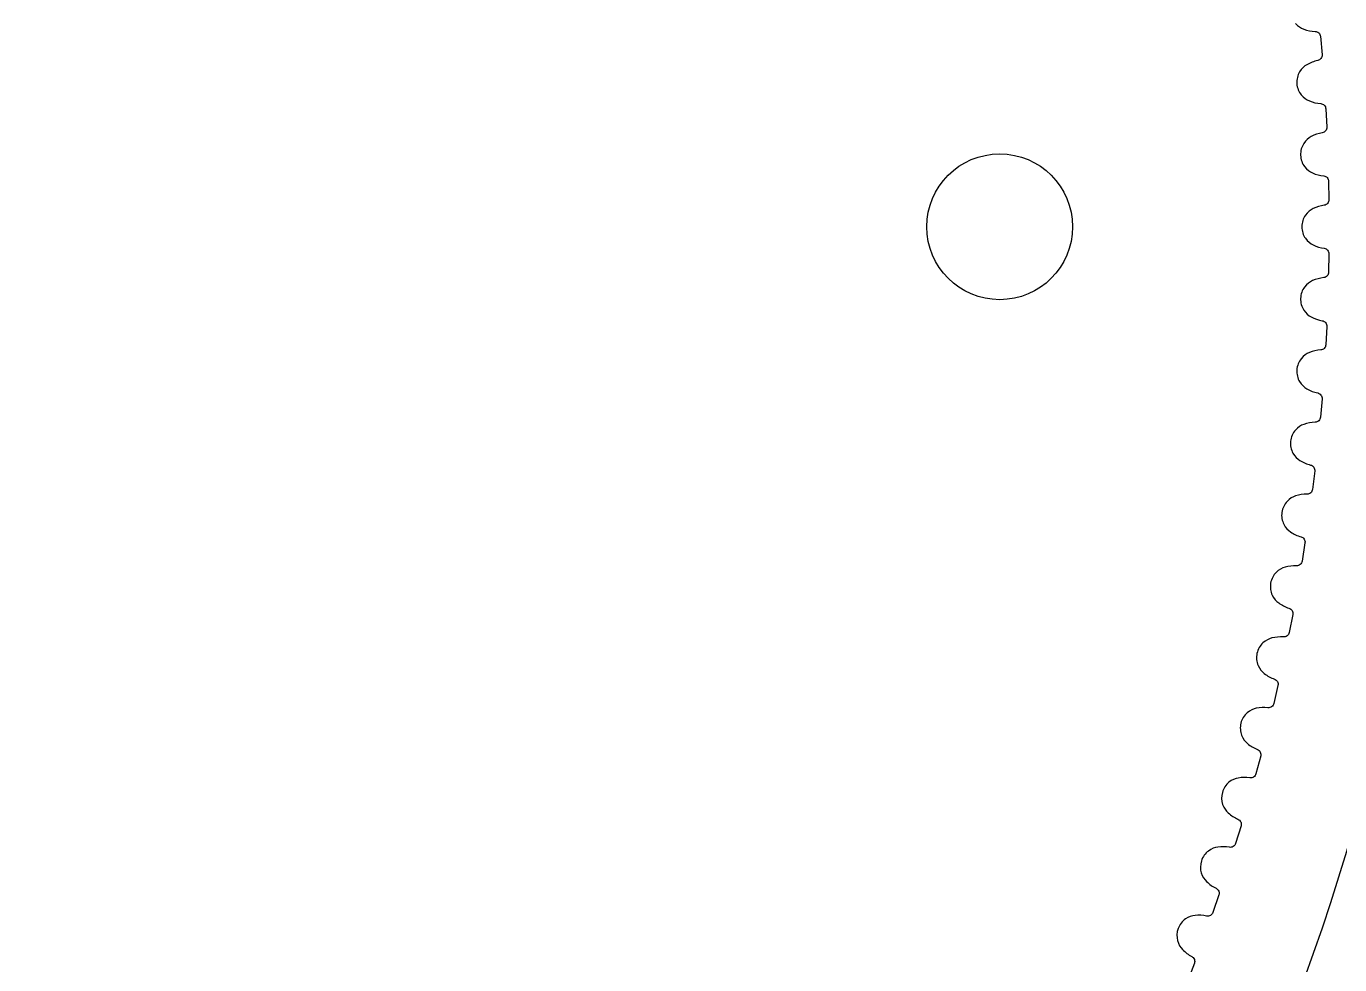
# Model space of a CAD drawing. Extents: x 0 to 297, y -130 to 79.
# Drawn here: x 110.75 to 146.79, y -25.42 to 0.33 of the extents above; entities that cross this region are included whole.
import ezdxf

# ---------------------------------------------------------------- set-up
doc = ezdxf.new("R2010")
doc.units = 0
doc.layers.get('0').update_dxf_attribs({"linetype": 'CONTINUOUS'})

msp = doc.modelspace()

# ---------------------------------------------------------------- linework, layer by layer
at = {"color": 7}
for p, q in [((146.2638, 0.050849), (146.3081, -0.455351)), ((146.2638, 0.050849), (146.3081, -0.455351)), ((146.4115, -1.934701), (146.4381, -2.442131)), ((146.4115, -1.934701), (146.4381, -2.442131)), ((146.4899, -3.924191), (146.4988, -4.432238)), ((146.4899, -3.924191), (146.4988, -4.432238)), ((146.4988, -5.915204), (146.4899, -6.423251)), ((146.4988, -5.915204), (146.4899, -6.423251)), ((146.4381, -7.905311), (146.4115, -8.412741)), ((146.4381, -7.905311), (146.4115, -8.412741)), ((146.3081, -9.892091), (146.2638, -10.398291)), ((146.3081, -9.892091), (146.2638, -10.398291)), ((146.1088, -11.873131), (146.0469, -12.377461)), ((146.1088, -11.873131), (146.0469, -12.377461)), ((145.8405, -13.846001), (145.761, -14.347871)), ((145.8405, -13.846001), (145.761, -14.347871)), ((145.5035, -15.808321), (145.4065, -16.307121)), ((145.5035, -15.808321), (145.4065, -16.307121)), ((145.0982, -17.757621), (144.9839, -18.252721)), ((145.0982, -17.757621), (144.9839, -18.252721)), ((144.6251, -19.691621), (144.4936, -20.182521)), ((144.6251, -19.691621), (144.4936, -20.182521)), ((144.0849, -21.608021), (143.9363, -22.093921)), ((144.0849, -21.608021), (143.9363, -22.093921)), ((143.478, -23.504321), (143.3126, -23.984721)), ((143.478, -23.504321), (143.3126, -23.984721)), ((142.8054, -25.378321), (142.6233, -25.852621)), ((142.8054, -25.378321), (142.6233, -25.852621))]:
    msp.add_line(p, q, dxfattribs=at)
for points in [[(89.4618, 54.826279), (122.5989, 54.826279), (149.4618, 27.963379), (149.4618, -5.173721)], [(89.4618, 54.826279), (122.5989, 54.826279), (149.4618, 27.963379), (149.4618, -5.173721)], [(145.5765, 0.406409), (145.6454, 0.326169), (145.7296, 0.274939), (145.8074, 0.246819)], [(145.5765, 0.406409), (145.6454, 0.326169), (145.7296, 0.274939), (145.8074, 0.246819)], [(145.8074, 0.246819), (145.9081, 0.210329), (146.012, 0.190399), (146.119, 0.187039)], [(145.8074, 0.246819), (145.9081, 0.210329), (146.012, 0.190399), (146.119, 0.187039)], [(145.8074, 0.246819), (145.9081, 0.210329), (146.012, 0.190399), (146.119, 0.187039)], [(146.119, 0.187039), (146.1544, 0.186339), (146.1872, 0.172779), (146.2172, 0.146379)], [(146.119, 0.187039), (146.1544, 0.186339), (146.1872, 0.172779), (146.2172, 0.146379)], [(146.119, 0.187039), (146.1544, 0.186339), (146.1872, 0.172779), (146.2172, 0.146379)], [(146.2172, 0.146379), (146.2454, 0.118019), (146.2609, 0.086169), (146.2638, 0.050849)], [(146.2172, 0.146379), (146.2454, 0.118019), (146.2609, 0.086169), (146.2638, 0.050849)], [(146.2172, 0.146379), (146.2454, 0.118019), (146.2609, 0.086169), (146.2638, 0.050849)], [(146.1891, -0.614621), (146.0843, -0.636521), (145.9855, -0.674181), (145.8927, -0.727591)], [(146.1891, -0.614621), (146.0843, -0.636521), (145.9855, -0.674181), (145.8927, -0.727591)], [(146.1891, -0.614621), (146.0843, -0.636521), (145.9855, -0.674181), (145.8927, -0.727591)], [(146.2788, -0.557521), (146.2538, -0.588741), (146.2239, -0.607771), (146.1891, -0.614621)], [(146.2788, -0.557521), (146.2538, -0.588741), (146.2239, -0.607771), (146.1891, -0.614621)], [(146.3081, -0.455351), (146.3114, -0.490641), (146.3016, -0.524701), (146.2788, -0.557521)], [(146.3081, -0.455351), (146.3114, -0.490641), (146.3016, -0.524701), (146.2788, -0.557521)], [(145.6929, -0.924871), (145.6387, -1.014951), (145.6078, -1.131281), (145.6165, -1.247001)], [(145.6929, -0.924871), (145.6387, -1.014951), (145.6078, -1.131281), (145.6165, -1.247001)], [(145.8927, -0.727591), (145.8209, -0.768801), (145.7469, -0.833871), (145.6929, -0.924871)], [(145.8927, -0.727591), (145.8209, -0.768801), (145.7469, -0.833871), (145.6929, -0.924871)], [(145.6165, -1.247001), (145.624, -1.362801), (145.6707, -1.473711), (145.737, -1.555361)], [(145.6165, -1.247001), (145.624, -1.362801), (145.6707, -1.473711), (145.737, -1.555361)], [(145.737, -1.555361), (145.8031, -1.637961), (145.8855, -1.692091), (145.9623, -1.722921)], [(145.737, -1.555361), (145.8031, -1.637961), (145.8855, -1.692091), (145.9623, -1.722921)], [(145.9623, -1.722921), (146.0616, -1.762901), (146.1647, -1.786441), (146.2716, -1.793541)], [(145.9623, -1.722921), (146.0616, -1.762901), (146.1647, -1.786441), (146.2716, -1.793541)], [(145.9623, -1.722921), (146.0616, -1.762901), (146.1647, -1.786441), (146.2716, -1.793541)], [(146.2716, -1.793541), (146.307, -1.795471), (146.3392, -1.810161), (146.3683, -1.837601)], [(146.2716, -1.793541), (146.307, -1.795471), (146.3392, -1.810161), (146.3683, -1.837601)], [(146.2716, -1.793541), (146.307, -1.795471), (146.3392, -1.810161), (146.3683, -1.837601)], [(146.3683, -1.837601), (146.3955, -1.866931), (146.4099, -1.899291), (146.4115, -1.934701)], [(146.3683, -1.837601), (146.3955, -1.866931), (146.4099, -1.899291), (146.4115, -1.934701)], [(146.3683, -1.837601), (146.3955, -1.866931), (146.4099, -1.899291), (146.4115, -1.934701)], [(146.4381, -2.442131), (146.4402, -2.477511), (146.4293, -2.511211), (146.4053, -2.543221)], [(146.4381, -2.442131), (146.4402, -2.477511), (146.4293, -2.511211), (146.4053, -2.543221)], [(146.0135, -2.699711), (145.9403, -2.738391), (145.8641, -2.800841), (145.807, -2.889901)], [(146.0135, -2.699711), (145.9403, -2.738391), (145.8641, -2.800841), (145.807, -2.889901)], [(146.3137, -2.597151), (146.2082, -2.615381), (146.1081, -2.649571), (146.0135, -2.699711)], [(146.3137, -2.597151), (146.2082, -2.615381), (146.1081, -2.649571), (146.0135, -2.699711)], [(146.3137, -2.597151), (146.2082, -2.615381), (146.1081, -2.649571), (146.0135, -2.699711)], [(146.4053, -2.543221), (146.3792, -2.573551), (146.3487, -2.591521), (146.3137, -2.597151)], [(146.4053, -2.543221), (146.3792, -2.573551), (146.3487, -2.591521), (146.3137, -2.597151)], [(135.4618, -5.173721), (135.4618, -4.069151), (136.3572, -3.173721), (137.4618, -3.173721)], [(135.4618, -5.173721), (135.4618, -4.069151), (136.3572, -3.173721), (137.4618, -3.173721)], [(137.4618, -3.173721), (138.5664, -3.173721), (139.4618, -4.069151), (139.4618, -5.173721)], [(137.4618, -3.173721), (138.5664, -3.173721), (139.4618, -4.069151), (139.4618, -5.173721)], [(145.807, -2.889901), (145.7496, -2.978031), (145.7147, -3.093211), (145.7193, -3.209171)], [(145.807, -2.889901), (145.7496, -2.978031), (145.7147, -3.093211), (145.7193, -3.209171)], [(145.7193, -3.209171), (145.7228, -3.325161), (145.7656, -3.437621), (145.829, -3.521541)], [(145.7193, -3.209171), (145.7228, -3.325161), (145.7656, -3.437621), (145.829, -3.521541)], [(145.829, -3.521541), (145.8922, -3.606401), (145.9726, -3.663371), (146.0483, -3.696861)], [(145.829, -3.521541), (145.8922, -3.606401), (145.9726, -3.663371), (146.0483, -3.696861)], [(146.0483, -3.696861), (146.1462, -3.740281), (146.2484, -3.767401), (146.3549, -3.778231)], [(146.0483, -3.696861), (146.1462, -3.740281), (146.2484, -3.767401), (146.3549, -3.778231)], [(146.0483, -3.696861), (146.1462, -3.740281), (146.2484, -3.767401), (146.3549, -3.778231)], [(146.3549, -3.778231), (146.3902, -3.781401), (146.4219, -3.797201), (146.4501, -3.825641)], [(146.3549, -3.778231), (146.3902, -3.781401), (146.4219, -3.797201), (146.4501, -3.825641)], [(146.3549, -3.778231), (146.3902, -3.781401), (146.4219, -3.797201), (146.4501, -3.825641)], [(146.4501, -3.825641), (146.4762, -3.855901), (146.4895, -3.888751), (146.4899, -3.924191)], [(146.4501, -3.825641), (146.4762, -3.855901), (146.4895, -3.888751), (146.4899, -3.924191)], [(146.4501, -3.825641), (146.4762, -3.855901), (146.4895, -3.888751), (146.4899, -3.924191)], [(146.0654, -4.674845), (145.9909, -4.710949), (145.9125, -4.770698), (145.8523, -4.857707)], [(146.0654, -4.674845), (145.9909, -4.710949), (145.9125, -4.770698), (145.8523, -4.857707)], [(146.369, -4.582823), (146.2629, -4.597358), (146.1617, -4.628032), (146.0654, -4.674845)], [(146.369, -4.582823), (146.2629, -4.597358), (146.1617, -4.628032), (146.0654, -4.674845)], [(146.369, -4.582823), (146.2629, -4.597358), (146.1617, -4.628032), (146.0654, -4.674845)], [(146.4624, -4.532121), (146.4353, -4.561519), (146.4041, -4.57842), (146.369, -4.582823)], [(146.4624, -4.532121), (146.4353, -4.561519), (146.4041, -4.57842), (146.369, -4.582823)], [(146.4988, -4.432238), (146.4996, -4.467673), (146.4875, -4.500967), (146.4624, -4.532121)], [(146.4988, -4.432238), (146.4996, -4.467673), (146.4875, -4.500967), (146.4624, -4.532121)], [(145.8523, -4.857707), (145.7919, -4.943784), (145.753, -5.057678), (145.7536, -5.173721)], [(145.8523, -4.857707), (145.7919, -4.943784), (145.753, -5.057678), (145.7536, -5.173721)], [(149.4618, -5.173721), (149.4618, -38.310821), (122.5989, -65.173721), (89.4618, -65.173721)], [(149.4618, -5.173721), (149.4618, -38.310821), (122.5989, -65.173721), (89.4618, -65.173721)], [(137.4618, -7.173721), (136.3572, -7.173721), (135.4618, -6.278291), (135.4618, -5.173721)], [(137.4618, -7.173721), (136.3572, -7.173721), (135.4618, -6.278291), (135.4618, -5.173721)], [(139.4618, -5.173721), (139.4618, -6.278291), (138.5664, -7.173721), (137.4618, -7.173721)], [(139.4618, -5.173721), (139.4618, -6.278291), (138.5664, -7.173721), (137.4618, -7.173721)], [(145.7536, -5.173721), (145.753, -5.289764), (145.7919, -5.403658), (145.8523, -5.489735)], [(145.7536, -5.173721), (145.753, -5.289764), (145.7919, -5.403658), (145.8523, -5.489735)], [(145.8523, -5.489735), (145.9125, -5.576744), (145.9909, -5.636493), (146.0654, -5.672597)], [(145.8523, -5.489735), (145.9125, -5.576744), (145.9909, -5.636493), (146.0654, -5.672597)], [(146.0654, -5.672597), (146.1617, -5.71941), (146.2629, -5.750084), (146.369, -5.764619)], [(146.0654, -5.672597), (146.1617, -5.71941), (146.2629, -5.750084), (146.369, -5.764619)], [(146.0654, -5.672597), (146.1617, -5.71941), (146.2629, -5.750084), (146.369, -5.764619)], [(146.369, -5.764619), (146.4041, -5.769022), (146.4353, -5.785923), (146.4624, -5.815321)], [(146.369, -5.764619), (146.4041, -5.769022), (146.4353, -5.785923), (146.4624, -5.815321)], [(146.369, -5.764619), (146.4041, -5.769022), (146.4353, -5.785923), (146.4624, -5.815321)], [(146.4624, -5.815321), (146.4875, -5.846475), (146.4996, -5.879769), (146.4988, -5.915204)], [(146.4624, -5.815321), (146.4875, -5.846475), (146.4996, -5.879769), (146.4988, -5.915204)], [(146.4624, -5.815321), (146.4875, -5.846475), (146.4996, -5.879769), (146.4988, -5.915204)], [(146.4899, -6.423251), (146.4895, -6.458691), (146.4762, -6.491541), (146.4501, -6.521801)], [(146.4899, -6.423251), (146.4895, -6.458691), (146.4762, -6.491541), (146.4501, -6.521801)], [(145.829, -6.825901), (145.7656, -6.909821), (145.7228, -7.022281), (145.7193, -7.138271)], [(145.829, -6.825901), (145.7656, -6.909821), (145.7228, -7.022281), (145.7193, -7.138271)], [(146.0483, -6.650581), (145.9726, -6.684071), (145.8922, -6.741041), (145.829, -6.825901)], [(146.0483, -6.650581), (145.9726, -6.684071), (145.8922, -6.741041), (145.829, -6.825901)], [(146.3549, -6.569211), (146.2484, -6.580041), (146.1462, -6.607161), (146.0483, -6.650581)], [(146.3549, -6.569211), (146.2484, -6.580041), (146.1462, -6.607161), (146.0483, -6.650581)], [(146.3549, -6.569211), (146.2484, -6.580041), (146.1462, -6.607161), (146.0483, -6.650581)], [(146.4501, -6.521801), (146.4219, -6.550241), (146.3902, -6.566041), (146.3549, -6.569211)], [(146.4501, -6.521801), (146.4219, -6.550241), (146.3902, -6.566041), (146.3549, -6.569211)], [(145.7193, -7.138271), (145.7147, -7.254231), (145.7496, -7.369411), (145.807, -7.457541)], [(145.7193, -7.138271), (145.7147, -7.254231), (145.7496, -7.369411), (145.807, -7.457541)], [(145.807, -7.457541), (145.8641, -7.546601), (145.9403, -7.609051), (146.0135, -7.647731)], [(145.807, -7.457541), (145.8641, -7.546601), (145.9403, -7.609051), (146.0135, -7.647731)], [(146.0135, -7.647731), (146.1081, -7.697871), (146.2082, -7.732061), (146.3137, -7.750291)], [(146.0135, -7.647731), (146.1081, -7.697871), (146.2082, -7.732061), (146.3137, -7.750291)], [(146.0135, -7.647731), (146.1081, -7.697871), (146.2082, -7.732061), (146.3137, -7.750291)], [(146.3137, -7.750291), (146.3487, -7.755921), (146.3792, -7.773891), (146.4053, -7.804221)], [(146.3137, -7.750291), (146.3487, -7.755921), (146.3792, -7.773891), (146.4053, -7.804221)], [(146.3137, -7.750291), (146.3487, -7.755921), (146.3792, -7.773891), (146.4053, -7.804221)], [(146.4053, -7.804221), (146.4293, -7.836231), (146.4402, -7.869931), (146.4381, -7.905311)], [(146.4053, -7.804221), (146.4293, -7.836231), (146.4402, -7.869931), (146.4381, -7.905311)], [(146.4053, -7.804221), (146.4293, -7.836231), (146.4402, -7.869931), (146.4381, -7.905311)], [(145.9623, -8.624521), (145.8855, -8.655351), (145.8031, -8.709481), (145.737, -8.792081)], [(145.9623, -8.624521), (145.8855, -8.655351), (145.8031, -8.709481), (145.737, -8.792081)], [(146.2716, -8.553901), (146.1647, -8.561001), (146.0616, -8.584541), (145.9623, -8.624521)], [(146.2716, -8.553901), (146.1647, -8.561001), (146.0616, -8.584541), (145.9623, -8.624521)], [(146.2716, -8.553901), (146.1647, -8.561001), (146.0616, -8.584541), (145.9623, -8.624521)], [(146.3683, -8.509841), (146.3392, -8.537281), (146.307, -8.551971), (146.2716, -8.553901)], [(146.3683, -8.509841), (146.3392, -8.537281), (146.307, -8.551971), (146.2716, -8.553901)], [(146.4115, -8.412741), (146.4099, -8.448151), (146.3955, -8.480511), (146.3683, -8.509841)], [(146.4115, -8.412741), (146.4099, -8.448151), (146.3955, -8.480511), (146.3683, -8.509841)], [(145.737, -8.792081), (145.6707, -8.873731), (145.624, -8.984641), (145.6165, -9.100441)], [(145.737, -8.792081), (145.6707, -8.873731), (145.624, -8.984641), (145.6165, -9.100441)], [(145.6165, -9.100441), (145.6078, -9.216161), (145.6387, -9.332491), (145.6929, -9.422571)], [(145.6165, -9.100441), (145.6078, -9.216161), (145.6387, -9.332491), (145.6929, -9.422571)], [(145.6929, -9.422571), (145.7469, -9.513571), (145.8209, -9.578641), (145.8927, -9.619851)], [(145.6929, -9.422571), (145.7469, -9.513571), (145.8209, -9.578641), (145.8927, -9.619851)], [(145.8927, -9.619851), (145.9855, -9.673261), (146.0843, -9.710921), (146.1891, -9.732821)], [(145.8927, -9.619851), (145.9855, -9.673261), (146.0843, -9.710921), (146.1891, -9.732821)], [(145.8927, -9.619851), (145.9855, -9.673261), (146.0843, -9.710921), (146.1891, -9.732821)], [(146.1891, -9.732821), (146.2239, -9.739671), (146.2538, -9.758701), (146.2788, -9.789921)], [(146.1891, -9.732821), (146.2239, -9.739671), (146.2538, -9.758701), (146.2788, -9.789921)], [(146.1891, -9.732821), (146.2239, -9.739671), (146.2538, -9.758701), (146.2788, -9.789921)], [(146.2788, -9.789921), (146.3016, -9.822741), (146.3114, -9.856801), (146.3081, -9.892091)], [(146.2788, -9.789921), (146.3016, -9.822741), (146.3114, -9.856801), (146.3081, -9.892091)], [(146.2788, -9.789921), (146.3016, -9.822741), (146.3114, -9.856801), (146.3081, -9.892091)], [(146.2638, -10.398291), (146.2609, -10.433611), (146.2454, -10.465461), (146.2172, -10.493821)], [(146.2638, -10.398291), (146.2609, -10.433611), (146.2454, -10.465461), (146.2172, -10.493821)], [(145.5765, -10.753851), (145.5074, -10.833141), (145.4568, -10.942351), (145.4452, -11.057811)], [(145.5765, -10.753851), (145.5074, -10.833141), (145.4568, -10.942351), (145.4452, -11.057811)], [(145.8074, -10.594261), (145.7296, -10.622381), (145.6454, -10.673611), (145.5765, -10.753851)], [(145.8074, -10.594261), (145.7296, -10.622381), (145.6454, -10.673611), (145.5765, -10.753851)], [(146.119, -10.534481), (146.012, -10.537841), (145.9081, -10.557771), (145.8074, -10.594261)], [(146.119, -10.534481), (146.012, -10.537841), (145.9081, -10.557771), (145.8074, -10.594261)], [(146.119, -10.534481), (146.012, -10.537841), (145.9081, -10.557771), (145.8074, -10.594261)], [(146.2172, -10.493821), (146.1872, -10.520221), (146.1544, -10.533781), (146.119, -10.534481)], [(146.2172, -10.493821), (146.1872, -10.520221), (146.1544, -10.533781), (146.119, -10.534481)], [(145.4452, -11.057811), (145.4325, -11.173161), (145.4593, -11.290501), (145.5104, -11.382421)], [(145.4452, -11.057811), (145.4325, -11.173161), (145.4593, -11.290501), (145.5104, -11.382421)], [(145.5104, -11.382421), (145.5612, -11.475241), (145.6329, -11.542861), (145.7032, -11.586551)], [(145.5104, -11.382421), (145.5612, -11.475241), (145.6329, -11.542861), (145.7032, -11.586551)], [(145.7032, -11.586551), (145.794, -11.643171), (145.8915, -11.684251), (145.9955, -11.709801)], [(145.7032, -11.586551), (145.794, -11.643171), (145.8915, -11.684251), (145.9955, -11.709801)], [(145.7032, -11.586551), (145.794, -11.643171), (145.8915, -11.684251), (145.9955, -11.709801)], [(145.9955, -11.709801), (146.03, -11.717851), (146.0592, -11.737921), (146.0831, -11.769991)], [(145.9955, -11.709801), (146.03, -11.717851), (146.0592, -11.737921), (146.0831, -11.769991)], [(145.9955, -11.709801), (146.03, -11.717851), (146.0592, -11.737921), (146.0831, -11.769991)], [(146.0831, -11.769991), (146.1048, -11.803591), (146.1133, -11.837971), (146.1088, -11.873131)], [(146.0831, -11.769991), (146.1048, -11.803591), (146.1133, -11.837971), (146.1088, -11.873131)], [(146.0831, -11.769991), (146.1048, -11.803591), (146.1133, -11.837971), (146.1088, -11.873131)], [(145.5839, -12.557391), (145.5052, -12.582781), (145.4193, -12.631041), (145.3475, -12.708831)], [(145.5839, -12.557391), (145.5052, -12.582781), (145.4193, -12.631041), (145.3475, -12.708831)], [(145.8974, -12.508521), (145.7903, -12.508151), (145.6858, -12.524441), (145.5839, -12.557391)], [(145.8974, -12.508521), (145.7903, -12.508151), (145.6858, -12.524441), (145.5839, -12.557391)], [(145.8974, -12.508521), (145.7903, -12.508151), (145.6858, -12.524441), (145.5839, -12.557391)], [(145.997, -12.471311), (145.966, -12.496651), (145.9328, -12.509051), (145.8974, -12.508521)], [(145.997, -12.471311), (145.966, -12.496651), (145.9328, -12.509051), (145.8974, -12.508521)], [(146.0469, -12.377461), (146.0428, -12.412671), (146.0261, -12.443951), (145.997, -12.471311)], [(146.0469, -12.377461), (146.0428, -12.412671), (146.0261, -12.443951), (145.997, -12.471311)], [(145.3475, -12.708831), (145.2757, -12.785661), (145.2214, -12.893031), (145.2058, -13.008021)], [(145.3475, -12.708831), (145.2757, -12.785661), (145.2214, -12.893031), (145.2058, -13.008021)], [(145.2058, -13.008021), (145.1891, -13.122861), (145.2117, -13.241061), (145.2596, -13.334701)], [(145.2058, -13.008021), (145.1891, -13.122861), (145.2117, -13.241061), (145.2596, -13.334701)], [(145.2596, -13.334701), (145.3071, -13.429251), (145.3764, -13.499321), (145.4451, -13.545441)], [(145.2596, -13.334701), (145.3071, -13.429251), (145.3764, -13.499321), (145.4451, -13.545441)], [(145.4451, -13.545441), (145.5339, -13.605201), (145.6299, -13.649661), (145.7329, -13.678811)], [(145.4451, -13.545441), (145.5339, -13.605201), (145.6299, -13.649661), (145.7329, -13.678811)], [(145.4451, -13.545441), (145.5339, -13.605201), (145.6299, -13.649661), (145.7329, -13.678811)], [(145.7329, -13.678811), (145.7671, -13.688071), (145.7956, -13.709141), (145.8184, -13.742031)], [(145.7329, -13.678811), (145.7671, -13.688071), (145.7956, -13.709141), (145.8184, -13.742031)], [(145.7329, -13.678811), (145.7671, -13.688071), (145.7956, -13.709141), (145.8184, -13.742031)], [(145.8184, -13.742031), (145.8389, -13.776371), (145.8462, -13.811021), (145.8405, -13.846001)], [(145.8184, -13.742031), (145.8389, -13.776371), (145.8462, -13.811021), (145.8405, -13.846001)], [(145.8184, -13.742031), (145.8389, -13.776371), (145.8462, -13.811021), (145.8405, -13.846001)], [(145.761, -14.347871), (145.7557, -14.382911), (145.7379, -14.413591), (145.7078, -14.439921)], [(145.761, -14.347871), (145.7557, -14.382911), (145.7379, -14.413591), (145.7078, -14.439921)], [(145.0505, -14.654621), (144.9761, -14.728901), (144.918, -14.834311), (144.8984, -14.948681)], [(145.0505, -14.654621), (144.9761, -14.728901), (144.918, -14.834311), (144.8984, -14.948681)], [(145.2921, -14.511531), (145.2125, -14.534161), (145.1249, -14.579391), (145.0505, -14.654621)], [(145.2921, -14.511531), (145.2125, -14.534161), (145.1249, -14.579391), (145.0505, -14.654621)], [(145.607, -14.473621), (145.5, -14.469521), (145.395, -14.482151), (145.2921, -14.511531)], [(145.607, -14.473621), (145.5, -14.469521), (145.395, -14.482151), (145.2921, -14.511531)], [(145.607, -14.473621), (145.5, -14.469521), (145.395, -14.482151), (145.2921, -14.511531)], [(145.7078, -14.439921), (145.676, -14.464161), (145.6424, -14.475401), (145.607, -14.473621)], [(145.7078, -14.439921), (145.676, -14.464161), (145.6424, -14.475401), (145.607, -14.473621)], [(144.8984, -14.948681), (144.8777, -15.062871), (144.8962, -15.181821), (144.9408, -15.277021)], [(144.8984, -14.948681), (144.8777, -15.062871), (144.8962, -15.181821), (144.9408, -15.277021)], [(144.9408, -15.277021), (144.9849, -15.373221), (145.0517, -15.445621), (145.1188, -15.494121)], [(144.9408, -15.277021), (144.9849, -15.373221), (145.0517, -15.445621), (145.1188, -15.494121)], [(145.1188, -15.494121), (145.2055, -15.556921), (145.2999, -15.604721), (145.4018, -15.637421)], [(145.1188, -15.494121), (145.2055, -15.556921), (145.2999, -15.604721), (145.4018, -15.637421)], [(145.1188, -15.494121), (145.2055, -15.556921), (145.2999, -15.604721), (145.4018, -15.637421)], [(145.4018, -15.637421), (145.4357, -15.647921), (145.4634, -15.669921), (145.485, -15.703621)], [(145.4018, -15.637421), (145.4357, -15.647921), (145.4634, -15.669921), (145.485, -15.703621)], [(145.4018, -15.637421), (145.4357, -15.647921), (145.4634, -15.669921), (145.485, -15.703621)], [(145.485, -15.703621), (145.5043, -15.738621), (145.5105, -15.773521), (145.5035, -15.808321)], [(145.485, -15.703621), (145.5043, -15.738621), (145.5105, -15.773521), (145.5035, -15.808321)], [(145.485, -15.703621), (145.5043, -15.738621), (145.5105, -15.773521), (145.5035, -15.808321)], [(144.9322, -16.454321), (144.8518, -16.474121), (144.7627, -16.516321), (144.6858, -16.588821)], [(144.9322, -16.454321), (144.8518, -16.474121), (144.7627, -16.516321), (144.6858, -16.588821)], [(145.2483, -16.427421), (145.1415, -16.419521), (145.0361, -16.428521), (144.9322, -16.454321)], [(145.2483, -16.427421), (145.1415, -16.419521), (145.0361, -16.428521), (144.9322, -16.454321)], [(145.2483, -16.427421), (145.1415, -16.419521), (145.0361, -16.428521), (144.9322, -16.454321)], [(145.3502, -16.397221), (145.3176, -16.420321), (145.2836, -16.430421), (145.2483, -16.427421)], [(145.3502, -16.397221), (145.3176, -16.420321), (145.2836, -16.430421), (145.2483, -16.427421)], [(145.4065, -16.307121), (145.4, -16.341921), (145.3812, -16.372021), (145.3502, -16.397221)], [(145.4065, -16.307121), (145.4, -16.341921), (145.3812, -16.372021), (145.3502, -16.397221)], [(144.5235, -16.877421), (144.4988, -16.990821), (144.5132, -17.110321), (144.5544, -17.207121)], [(144.5235, -16.877421), (144.4988, -16.990821), (144.5132, -17.110321), (144.5544, -17.207121)], [(144.6858, -16.588821), (144.6088, -16.660521), (144.5471, -16.763821), (144.5235, -16.877421)], [(144.6858, -16.588821), (144.6088, -16.660521), (144.5471, -16.763821), (144.5235, -16.877421)], [(144.5544, -17.207121), (144.5952, -17.304721), (144.6594, -17.379421), (144.7247, -17.430221)], [(144.5544, -17.207121), (144.5952, -17.304721), (144.6594, -17.379421), (144.7247, -17.430221)], [(144.7247, -17.430221), (144.8092, -17.496021), (144.9018, -17.547121), (145.0026, -17.583421)], [(144.7247, -17.430221), (144.8092, -17.496021), (144.9018, -17.547121), (145.0026, -17.583421)], [(144.7247, -17.430221), (144.8092, -17.496021), (144.9018, -17.547121), (145.0026, -17.583421)], [(145.0026, -17.583421), (145.036, -17.595021), (145.063, -17.618021), (145.0834, -17.652421)], [(145.0026, -17.583421), (145.036, -17.595021), (145.063, -17.618021), (145.0834, -17.652421)], [(145.0026, -17.583421), (145.036, -17.595021), (145.063, -17.618021), (145.0834, -17.652421)], [(145.0834, -17.652421), (145.1014, -17.688121), (145.1064, -17.723121), (145.0982, -17.757621)], [(145.0834, -17.652421), (145.1014, -17.688121), (145.1064, -17.723121), (145.0982, -17.757621)], [(145.0834, -17.652421), (145.1014, -17.688121), (145.1064, -17.723121), (145.0982, -17.757621)], [(144.5047, -18.383321), (144.4237, -18.400321), (144.3332, -18.439321), (144.2537, -18.509221)], [(144.5047, -18.383321), (144.4237, -18.400321), (144.3332, -18.439321), (144.2537, -18.509221)], [(144.8215, -18.367421), (144.7151, -18.355921), (144.6095, -18.361221), (144.5047, -18.383321)], [(144.8215, -18.367421), (144.7151, -18.355921), (144.6095, -18.361221), (144.5047, -18.383321)], [(144.8215, -18.367421), (144.7151, -18.355921), (144.6095, -18.361221), (144.5047, -18.383321)], [(144.9244, -18.340821), (144.891, -18.362821), (144.8567, -18.371721), (144.8215, -18.367421)], [(144.9244, -18.340821), (144.891, -18.362821), (144.8567, -18.371721), (144.8215, -18.367421)], [(144.9839, -18.252721), (144.9761, -18.287321), (144.9563, -18.316721), (144.9244, -18.340821)], [(144.9839, -18.252721), (144.9761, -18.287321), (144.9563, -18.316721), (144.9244, -18.340821)], [(144.2537, -18.509221), (144.1743, -18.578121), (144.109, -18.679221), (144.0815, -18.791921)], [(144.2537, -18.509221), (144.1743, -18.578121), (144.109, -18.679221), (144.0815, -18.791921)], [(144.0815, -18.791921), (144.0529, -18.904421), (144.0631, -19.024321), (144.1008, -19.122421)], [(144.0815, -18.791921), (144.0529, -18.904421), (144.0631, -19.024321), (144.1008, -19.122421)], [(144.1008, -19.122421), (144.1382, -19.221421), (144.1998, -19.298421), (144.2633, -19.351421)], [(144.1008, -19.122421), (144.1382, -19.221421), (144.1998, -19.298421), (144.2633, -19.351421)], [(144.2633, -19.351421), (144.3454, -19.420121), (144.4362, -19.474421), (144.5356, -19.514121)], [(144.2633, -19.351421), (144.3454, -19.420121), (144.4362, -19.474421), (144.5356, -19.514121)], [(144.2633, -19.351421), (144.3454, -19.420121), (144.4362, -19.474421), (144.5356, -19.514121)], [(144.5356, -19.514121), (144.5687, -19.526921), (144.5948, -19.550821), (144.614, -19.585921)], [(144.5356, -19.514121), (144.5687, -19.526921), (144.5948, -19.550821), (144.614, -19.585921)], [(144.5356, -19.514121), (144.5687, -19.526921), (144.5948, -19.550821), (144.614, -19.585921)], [(144.614, -19.585921), (144.6308, -19.622221), (144.6345, -19.657521), (144.6251, -19.691621)], [(144.614, -19.585921), (144.6308, -19.622221), (144.6345, -19.657521), (144.6251, -19.691621)], [(144.614, -19.585921), (144.6308, -19.622221), (144.6345, -19.657521), (144.6251, -19.691621)], [(144.4936, -20.182521), (144.4847, -20.216721), (144.4638, -20.245421), (144.4311, -20.268421)], [(144.4936, -20.182521), (144.4847, -20.216721), (144.4638, -20.245421), (144.4311, -20.268421)], [(143.755, -20.413321), (143.6732, -20.479421), (143.6044, -20.578121), (143.5729, -20.689821)], [(143.755, -20.413321), (143.6732, -20.479421), (143.6044, -20.578121), (143.5729, -20.689821)], [(144.0102, -20.296221), (143.9286, -20.310421), (143.8368, -20.346221), (143.755, -20.413321)], [(144.0102, -20.296221), (143.9286, -20.310421), (143.8368, -20.346221), (143.755, -20.413321)], [(144.3274, -20.291421), (144.2214, -20.276221), (144.1156, -20.277821), (144.0102, -20.296221)], [(144.3274, -20.291421), (144.2214, -20.276221), (144.1156, -20.277821), (144.0102, -20.296221)], [(144.3274, -20.291421), (144.2214, -20.276221), (144.1156, -20.277821), (144.0102, -20.296221)], [(144.4311, -20.268421), (144.397, -20.289221), (144.3624, -20.296921), (144.3274, -20.291421)], [(144.4311, -20.268421), (144.397, -20.289221), (144.3624, -20.296921), (144.3274, -20.291421)], [(143.5729, -20.689821), (143.5404, -20.801221), (143.5464, -20.921421), (143.5808, -21.020821)], [(143.5729, -20.689821), (143.5404, -20.801221), (143.5464, -20.921421), (143.5808, -21.020821)], [(143.5808, -21.020821), (143.6146, -21.121021), (143.6735, -21.200121), (143.7351, -21.255321)], [(143.5808, -21.020821), (143.6146, -21.121021), (143.6735, -21.200121), (143.7351, -21.255321)], [(143.7351, -21.255321), (143.8148, -21.326921), (143.9036, -21.384221), (144.0016, -21.427421)], [(143.7351, -21.255321), (143.8148, -21.326921), (143.9036, -21.384221), (144.0016, -21.427421)], [(143.7351, -21.255321), (143.8148, -21.326921), (143.9036, -21.384221), (144.0016, -21.427421)], [(144.0016, -21.427421), (144.0342, -21.441421), (144.0595, -21.466221), (144.0774, -21.501921)], [(144.0016, -21.427421), (144.0342, -21.441421), (144.0595, -21.466221), (144.0774, -21.501921)], [(144.0016, -21.427421), (144.0342, -21.441421), (144.0595, -21.466221), (144.0774, -21.501921)], [(144.0774, -21.501921), (144.093, -21.538821), (144.0954, -21.574121), (144.0849, -21.608021)], [(144.0774, -21.501921), (144.093, -21.538821), (144.0954, -21.574121), (144.0849, -21.608021)], [(144.0774, -21.501921), (144.093, -21.538821), (144.0954, -21.574121), (144.0849, -21.608021)], [(143.19, -22.298821), (143.106, -22.362021), (143.0338, -22.458321), (142.9985, -22.568821)], [(143.19, -22.298821), (143.106, -22.362021), (143.0338, -22.458321), (142.9985, -22.568821)], [(143.4492, -22.190721), (143.3672, -22.202021), (143.2742, -22.234621), (143.19, -22.298821)], [(143.4492, -22.190721), (143.3672, -22.202021), (143.2742, -22.234621), (143.19, -22.298821)], [(143.7663, -22.197021), (143.6609, -22.178021), (143.5552, -22.175921), (143.4492, -22.190721)], [(143.7663, -22.197021), (143.6609, -22.178021), (143.5552, -22.175921), (143.4492, -22.190721)], [(143.7663, -22.197021), (143.6609, -22.178021), (143.5552, -22.175921), (143.4492, -22.190721)], [(143.8708, -22.177721), (143.836, -22.197221), (143.8011, -22.203721), (143.7663, -22.197021)], [(143.8708, -22.177721), (143.836, -22.197221), (143.8011, -22.203721), (143.7663, -22.197021)], [(143.9363, -22.093921), (143.9261, -22.127921), (143.9043, -22.155821), (143.8708, -22.177721)], [(143.9363, -22.093921), (143.9261, -22.127921), (143.9043, -22.155821), (143.8708, -22.177721)], [(142.9985, -22.568821), (142.9621, -22.679021), (142.9639, -22.799321), (142.9947, -22.899921)], [(142.9985, -22.568821), (142.9621, -22.679021), (142.9639, -22.799321), (142.9947, -22.899921)], [(142.9947, -22.899921), (143.0251, -23.001221), (143.0812, -23.082321), (143.1408, -23.139621)], [(142.9947, -22.899921), (143.0251, -23.001221), (143.0812, -23.082321), (143.1408, -23.139621)], [(143.1408, -23.139621), (143.218, -23.213921), (143.3047, -23.274421), (143.4011, -23.321021)], [(143.1408, -23.139621), (143.218, -23.213921), (143.3047, -23.274421), (143.4011, -23.321021)], [(143.1408, -23.139621), (143.218, -23.213921), (143.3047, -23.274421), (143.4011, -23.321021)], [(143.4011, -23.321021), (143.4332, -23.336021), (143.4576, -23.361721), (143.4743, -23.398021)], [(143.4011, -23.321021), (143.4332, -23.336021), (143.4576, -23.361721), (143.4743, -23.398021)], [(143.4011, -23.321021), (143.4332, -23.336021), (143.4576, -23.361721), (143.4743, -23.398021)], [(143.4743, -23.398021), (143.4885, -23.435421), (143.4898, -23.470821), (143.478, -23.504321)], [(143.4743, -23.398021), (143.4885, -23.435421), (143.4898, -23.470821), (143.478, -23.504321)], [(143.4743, -23.398021), (143.4885, -23.435421), (143.4898, -23.470821), (143.478, -23.504321)], [(142.8224, -24.064521), (142.7401, -24.072921), (142.646, -24.102321), (142.5597, -24.163421)], [(142.8224, -24.064521), (142.7401, -24.072921), (142.646, -24.102321), (142.5597, -24.163421)], [(143.1391, -24.081821), (143.0345, -24.059221), (142.9289, -24.053421), (142.8224, -24.064521)], [(143.1391, -24.081821), (143.0345, -24.059221), (142.9289, -24.053421), (142.8224, -24.064521)], [(143.1391, -24.081821), (143.0345, -24.059221), (142.9289, -24.053421), (142.8224, -24.064521)], [(143.2443, -24.066121), (143.2087, -24.084521), (143.1737, -24.089721), (143.1391, -24.081821)], [(143.2443, -24.066121), (143.2087, -24.084521), (143.1737, -24.089721), (143.1391, -24.081821)], [(143.3126, -23.984721), (143.3013, -24.018321), (143.2785, -24.045421), (143.2443, -24.066121)], [(143.3126, -23.984721), (143.3013, -24.018321), (143.2785, -24.045421), (143.2443, -24.066121)], [(142.3588, -24.426621), (142.3186, -24.535521), (142.3162, -24.655821), (142.3435, -24.757421)], [(142.3588, -24.426621), (142.3186, -24.535521), (142.3162, -24.655821), (142.3435, -24.757421)], [(142.5597, -24.163421), (142.4734, -24.223721), (142.3979, -24.317421), (142.3588, -24.426621)], [(142.5597, -24.163421), (142.4734, -24.223721), (142.3979, -24.317421), (142.3588, -24.426621)], [(142.3435, -24.757421), (142.3703, -24.859721), (142.4235, -24.942721), (142.4811, -25.002121)], [(142.3435, -24.757421), (142.3703, -24.859721), (142.4235, -24.942721), (142.4811, -25.002121)], [(142.4811, -25.002121), (142.5556, -25.079021), (142.6402, -25.142421), (142.7349, -25.192421)], [(142.4811, -25.002121), (142.5556, -25.079021), (142.6402, -25.142421), (142.7349, -25.192421)], [(142.4811, -25.002121), (142.5556, -25.079021), (142.6402, -25.142421), (142.7349, -25.192421)], [(142.7349, -25.192421), (142.7665, -25.208521), (142.79, -25.235121), (142.8054, -25.272021)], [(142.7349, -25.192421), (142.7665, -25.208521), (142.79, -25.235121), (142.8054, -25.272021)], [(142.7349, -25.192421), (142.7665, -25.208521), (142.79, -25.235121), (142.8054, -25.272021)], [(142.8054, -25.272021), (142.8183, -25.309821), (142.8183, -25.345221), (142.8054, -25.378321)], [(142.8054, -25.272021), (142.8183, -25.309821), (142.8183, -25.345221), (142.8054, -25.378321)], [(142.8054, -25.272021), (142.8183, -25.309821), (142.8183, -25.345221), (142.8054, -25.378321)]]:
    msp.add_open_spline(points, degree=3, dxfattribs=at)

doc.saveas('drawing.dxf')
